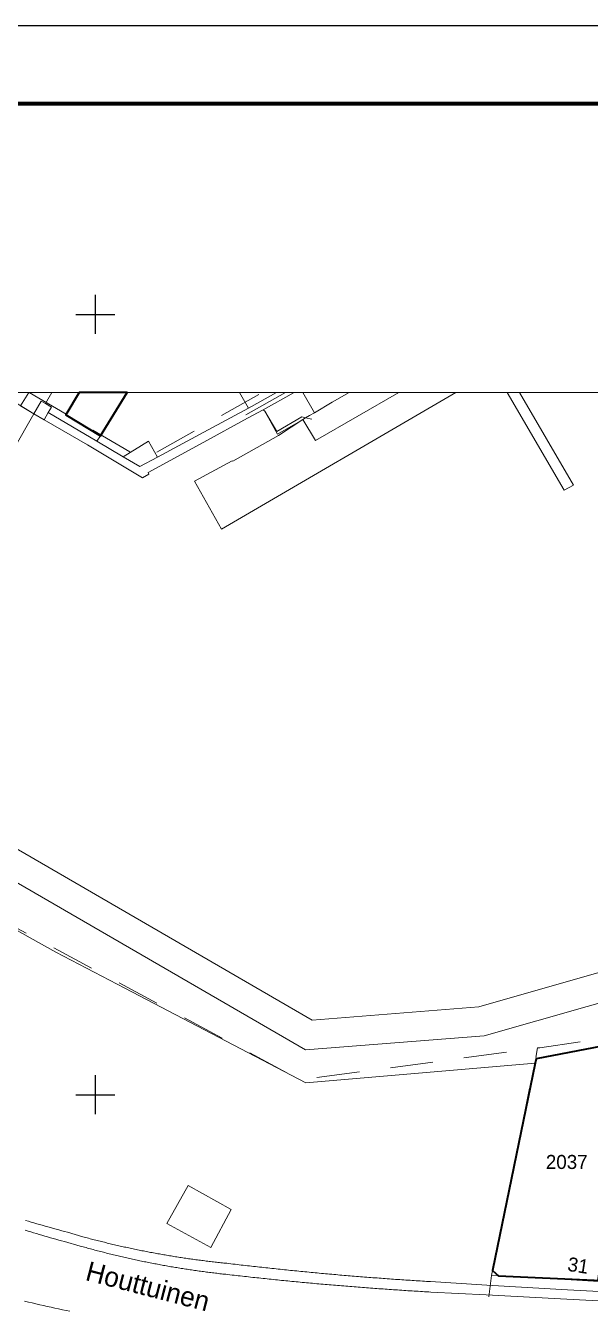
# Model space of a CAD drawing. Header units: metres. Extents: x 104718 to 105139, y 425172 to 425468.
# Drawn here: x 104945.5 to 104981.7, y 425386.1 to 425468.5 of the extents above; entities that cross this region are included whole.
import ezdxf
from ezdxf.enums import TextEntityAlignment as Align

# ---------------------------------------------------------------- set-up
doc = ezdxf.new("R2010")
doc.units = ezdxf.units.M
doc.header["$MEASUREMENT"] = 0
doc.linetypes.add('IE-TERREINAFSCHEIDING_KUNSTMATIG-SO', pattern=[10, 4, 4, -2])
doc.linetypes.add('KG-PERCEEL-SO', pattern=[19, 5.5, -4, 5.5, -4])
for name, color, linetype, lineweight in [('B-XX-AL-COORDINAATPUNT-G', 7, 'Continuous', 25), ('B-XX-AL-TEKENBLAD_DEELKADER-G', 7, 'Continuous', 18), ('B-XX-AL-TEKENBLAD_KADER-G', 7, 'Continuous', 70), ('B-XX-AL-TEKENBLAD_KADER_AFSNIJMARKERING-G', 7, 'Continuous', 25), ('B-XX-GK-KADEMUUR-G', 150, 'Continuous', 18), ('B-XX-IE-TERREINAFSCHEIDING_KUNSTMATIG_HEKWERK-G', 20, 'IE-TERREINAFSCHEIDING_KUNSTMATIG-SO', 18), ('B-XX-KG-GRENS_PERCEEL-G', 150, 'KG-PERCEEL-SO', 18), ('B-XX-KG-GRENS_PERCEEL-T', 150, 'KG-PERCEEL-SO', 18), ('B-XX-KW-KUNSTWERK_DEK-G', 170, 'Continuous', 18), ('B-XX-KW-KUNSTWERK_STEIGER-G', 170, 'Continuous', 18), ('B-XX-OG-BEBOUWING-G', 7, 'Continuous', 35), ('B-XX-OG-BEBOUWING_HUISNUMMER-T', 7, 'Continuous', 18), ('B-XX-OG-BEBOUWING_STRAATNAAM-T', 7, 'Continuous', 18), ('B-XX-OG-WATER_HAVEN-G', 170, 'Continuous', 18), ('B-XX-VH-GESLOTENVERHARDING-G', 10, 'Continuous', 18), ('B-XX-VH-GESLOTENVERHARDING_BETON-G', 10, 'Continuous', 18), ('B-XX-VH-ONVERHARD_ZAND-G', 210, 'Continuous', 18), ('B-XX-VH-OPENVERHARDING-G', 90, 'Continuous', 18), ('B-XX-VH-OPENVERHARDING_SIERBESTRATING-G', 90, 'Continuous', 18), ('B-XX-VH-OPENVERHARDING_STRAATBAKSTEEN-G', 90, 'Continuous', 18)]:
    doc.layers.add(name, color=color, linetype=linetype, lineweight=lineweight)

msp = doc.modelspace()

# ---------------------------------------------------------------- linework, layer by layer
at = {"layer": 'B-XX-AL-COORDINAATPUNT-G', "ltscale": 0.5, "flags": 128}
for points in [[(104950, 425448.75), (104950, 425451.25)], [(104948.75, 425450), (104951.25, 425450)], [(104950, 425398.75), (104950, 425401.25)], [(104948.75, 425400), (104951.25, 425400)]]:
    msp.add_lwpolyline(points, dxfattribs=at)
at = {"layer": 'B-XX-AL-TEKENBLAD_DEELKADER-G', "ltscale": 0.5}
msp.add_lwpolyline([(104728.5, 425176.5), (105041.5, 425176.5), (105041.5, 425463.5), (104728.5, 425463.5)], close=True, dxfattribs=at)
at = {"layer": 'B-XX-AL-TEKENBLAD_KADER-G', "ltscale": 0.5}
msp.add_lwpolyline([(104728.5, 425176.5), (105134, 425176.5), (105134, 425463.5), (104728.5, 425463.5)], close=True, dxfattribs=at)
at = {"layer": 'B-XX-AL-TEKENBLAD_KADER_AFSNIJMARKERING-G', "ltscale": 0.5}
msp.add_lwpolyline([(104718.5, 425171.5), (105139, 425171.5), (105139, 425468.5), (104718.5, 425468.5)], close=True, dxfattribs=at)
at = {"layer": 'B-XX-GK-KADEMUUR-G', "ltscale": 0.5}
for points in [[(104956.934, 425441.81), (104959.745, 425443.35), (104960.744, 425443.897), (104962.732, 425445), (104961.592, 425445), (104959.798, 425444), (104957.212, 425442.605), (104953.967, 425440.854), (104952.842, 425440.247), (104951.765, 425440.885), (104950.086, 425441.88), (104946.975, 425443.723), (104946.704, 425443.257), (104949.488, 425441.653), (104953.007, 425439.521), (104953.409, 425439.769), (104953.381, 425439.865)], [(104946.975, 425443.723), (104947.174, 425444.064), (104946.793, 425444.286), (104946.512, 425444.45), (104946.042, 425443.642), (104946.704, 425443.257)]]:
    msp.add_lwpolyline(points, close=True, dxfattribs=at)
at = {"layer": 'B-XX-IE-TERREINAFSCHEIDING_KUNSTMATIG_HEKWERK-G', "ltscale": 0.5, "flags": 128}
for points in [[(104946.793, 425444.286), (104947.21, 425445)], [(104959.625, 425443.57), (104962.187, 425445)], [(104960.846, 425443.794), (104961.629, 425442.51), (104963.217, 425443.433), (104963.468, 425443.375), (104964.524, 425443.132)]]:
    msp.add_lwpolyline(points, dxfattribs=at)
at = {"layer": 'B-XX-KG-GRENS_PERCEEL-G', "ltscale": 0.5, "flags": 128}
for points in [[(104945.747, 425445), (104953.082, 425440.68), (104960.676, 425445)], [(104919.418, 425432.296), (104920.036, 425433.195), (104935.29, 425423.997), (104932.218, 425418.819), (104940.197, 425413.222), (104963.12, 425400.959), (104978.335, 425403.002)], [(104978.335, 425403.002), (104978.469, 425403.02), (104984.704, 425403.905)], [(104975.384, 425388.426), (104978.335, 425403.002)], [(104974.605, 425382.347), (104975.384, 425388.426)], [(104975.384, 425388.426), (104982.287, 425388.036)]]:
    msp.add_lwpolyline(points, dxfattribs=at)
at = {"layer": 'B-XX-KW-KUNSTWERK_DEK-G', "ltscale": 0.5}
msp.add_lwpolyline([(104933.003, 425424.675), (104933.057, 425424.643), (104934.318, 425423.896), (104934.403, 425423.845), (104934.696, 425424.328), (104939.785, 425432.99), (104943.514, 425439.216), (104946.042, 425443.642), (104945.204, 425444.142), (104945.719, 425445), (104937.471, 425445), (104933.841, 425438.964), (104930.926, 425434.03), (104927.79, 425428.48), (104927.468, 425427.957), (104928.661, 425427.249), (104928.681, 425427.237), (104929.171, 425426.947), (104929.213, 425426.922), (104932.395, 425425.035), (104932.926, 425424.721)], close=True, dxfattribs=at)
at = {"layer": 'B-XX-KW-KUNSTWERK_STEIGER-G', "ltscale": 0.5}
msp.add_lwpolyline([(104963.294, 425443.273), (104961.732, 425442.25), (104958.797, 425440.594), (104958.755, 425440.619), (104956.353, 425439.31), (104958.08, 425436.244), (104973.088, 425445), (104976.372, 425445), (104980.032, 425438.739), (104980.623, 425439.07), (104977.181, 425445), (104987.871, 425445), (104989.145, 425442.795), (104989.732, 425443.12), (104988.67, 425445), (104969.442, 425445), (104964.104, 425441.917)], close=True, dxfattribs=at)
msp.add_lwpolyline([(104991.599, 425410.515), (104974.566, 425405.641), (104963.876, 425404.772), (104935.168, 425421.427), (104934.18, 425419.835), (104963.452, 425402.891), (104974.906, 425403.771), (104994.855, 425409.456)], dxfattribs=at)
at = {"layer": 'B-XX-OG-BEBOUWING-G', "ltscale": 0.5}
for points in [[(104948.956, 425445), (104948.097, 425443.568), (104950.311, 425442.215), (104952.037, 425445)], [(104984.595, 425403.52), (104978.241, 425402.297), (104978.183, 425402.018), (104975.446, 425388.732), (104975.829, 425388.401), (104981.965, 425388.126), (104982.222, 425388.107)]]:
    msp.add_lwpolyline(points, close=True, dxfattribs=at)
at = {"layer": 'B-XX-OG-WATER_HAVEN-G', "ltscale": 0.5}
for points in [[(105035, 425445), (104966.25, 425445), (104965.178, 425444.374), (104964.026, 425443.7), (104963.716, 425443.519), (104963.468, 425443.375), (104963.113, 425443.168), (104961.67, 425442.328), (104960.846, 425443.794), (104960.744, 425443.897), (104959.745, 425443.35), (104956.934, 425441.81), (104953.381, 425439.865), (104953.409, 425439.769), (104953.007, 425439.521), (104949.488, 425441.653), (104946.704, 425443.257), (104946.042, 425443.642), (104943.805, 425445)], [(104940.197, 425413.222), (104945.815, 425410.066), (104947.455, 425409.144), (104951.886, 425406.829), (104963.48, 425400.771), (104978.183, 425402.018), (104978.241, 425402.297), (104984.595, 425403.52)]]:
    msp.add_lwpolyline(points, dxfattribs=at)
at = {"layer": 'B-XX-VH-GESLOTENVERHARDING-G', "ltscale": 0.5}
msp.add_lwpolyline([(104933.003, 425424.675), (104933.057, 425424.643), (104934.318, 425423.896), (104934.403, 425423.845), (104934.696, 425424.328), (104939.785, 425432.99), (104943.514, 425439.216), (104946.042, 425443.642), (104945.204, 425444.142), (104945.719, 425445), (104945.02, 425445), (104938.715, 425434.36)], close=True, dxfattribs=at)
at = {"layer": 'B-XX-VH-GESLOTENVERHARDING_BETON-G', "ltscale": 0.5}
msp.add_lwpolyline([(104951.765, 425440.885), (104952.842, 425440.247), (104953.967, 425440.854), (104953.402, 425441.876)], close=True, dxfattribs=at)
at = {"layer": 'B-XX-VH-ONVERHARD_ZAND-G', "ltscale": 0.5}
msp.add_lwpolyline([(104958.704, 425392.651), (104955.936, 425394.195), (104954.569, 425391.747), (104957.384, 425390.217)], close=True, dxfattribs=at)
at = {"layer": 'B-XX-VH-OPENVERHARDING-G', "ltscale": 0.5}
for points in [[(104943.805, 425445), (104946.042, 425443.642), (104946.512, 425444.45), (104946.793, 425444.286), (104947.174, 425444.064), (104946.975, 425443.723), (104950.086, 425441.88), (104950.311, 425442.215), (104948.097, 425443.568), (104948.956, 425445)], [(104952.037, 425445), (104950.311, 425442.215), (104950.086, 425441.88), (104951.765, 425440.885), (104953.402, 425441.876), (104953.967, 425440.854), (104957.212, 425442.605), (104959.798, 425444), (104959.236, 425445)], [(104959.236, 425445), (104959.798, 425444), (104961.592, 425445)], [(104963.716, 425443.519), (104964.026, 425443.7), (104963.277, 425445), (104962.732, 425445), (104960.744, 425443.897), (104960.846, 425443.794), (104961.67, 425442.328), (104963.113, 425443.168), (104963.468, 425443.375)], [(104963.277, 425445), (104964.026, 425443.7), (104965.178, 425444.374), (104966.25, 425445)], [(104954.569, 425391.747), (104955.936, 425394.195), (104958.704, 425392.651), (104957.384, 425390.217)]]:
    msp.add_lwpolyline(points, close=True, dxfattribs=at)
for points in [[(104981.965, 425388.126), (104975.829, 425388.401), (104975.446, 425388.732), (104978.183, 425402.018), (104963.48, 425400.771), (104951.886, 425406.829), (104947.455, 425409.144), (104945.815, 425410.066), (104940.197, 425413.222)], [(104945.519, 425391.955), (104945.697, 425391.901), (104945.875, 425391.848), (104946.053, 425391.795), (104946.231, 425391.742), (104946.409, 425391.69), (104946.587, 425391.638), (104946.765, 425391.587), (104946.944, 425391.537), (104947.123, 425391.487), (104947.302, 425391.437), (104947.481, 425391.388), (104947.66, 425391.34), (104947.839, 425391.292), (104948.018, 425391.244), (104948.198, 425391.197), (104948.198, 425391.197), (104949.19, 425390.905), (104949.19, 425390.905), (104949.282, 425390.88), (104949.373, 425390.855), (104949.465, 425390.831), (104949.556, 425390.806), (104949.648, 425390.782), (104949.74, 425390.758), (104949.832, 425390.734), (104949.924, 425390.71), (104950.015, 425390.687), (104950.107, 425390.663), (104950.199, 425390.64), (104950.291, 425390.617), (104950.383, 425390.594), (104950.475, 425390.571), (104950.567, 425390.548), (104950.66, 425390.526), (104950.752, 425390.503), (104950.844, 425390.481), (104950.936, 425390.459), (104951.029, 425390.437), (104951.121, 425390.415), (104951.213, 425390.394), (104951.306, 425390.372), (104951.398, 425390.351), (104951.491, 425390.33), (104951.583, 425390.309), (104951.676, 425390.288), (104951.768, 425390.267), (104951.861, 425390.247), (104951.954, 425390.227), (104952.046, 425390.206), (104952.139, 425390.186), (104952.232, 425390.166), (104952.325, 425390.147), (104952.417, 425390.127), (104952.51, 425390.108), (104952.603, 425390.088), (104952.696, 425390.069), (104952.789, 425390.05), (104952.882, 425390.032), (104952.975, 425390.013), (104953.068, 425389.995), (104953.161, 425389.976), (104953.254, 425389.958), (104953.347, 425389.94), (104953.441, 425389.922), (104953.534, 425389.905), (104953.627, 425389.887), (104953.72, 425389.87), (104953.814, 425389.852), (104953.907, 425389.835), (104954, 425389.818), (104954.094, 425389.802), (104954.187, 425389.785), (104954.28, 425389.769), (104954.374, 425389.752), (104954.467, 425389.736), (104954.561, 425389.72), (104954.654, 425389.705), (104954.748, 425389.689), (104954.842, 425389.674), (104954.935, 425389.658), (104955.029, 425389.643), (104955.123, 425389.628), (104955.216, 425389.613), (104955.31, 425389.599), (104955.404, 425389.584), (104955.497, 425389.57), (104955.591, 425389.555), (104955.685, 425389.541), (104955.779, 425389.527), (104955.873, 425389.514), (104955.967, 425389.5), (104956.061, 425389.487), (104956.155, 425389.473), (104956.248, 425389.46), (104956.342, 425389.447), (104956.436, 425389.435), (104956.53, 425389.422), (104956.625, 425389.41), (104956.719, 425389.397), (104956.813, 425389.385), (104956.907, 425389.373), (104957.001, 425389.361), (104957.095, 425389.35), (104957.189, 425389.338), (104957.283, 425389.327), (104957.378, 425389.316), (104957.472, 425389.305), (104957.566, 425389.294), (104957.66, 425389.283), (104957.755, 425389.272), (104957.849, 425389.262), (104957.943, 425389.252), (104958.038, 425389.242), (104958.132, 425389.232), (104958.226, 425389.222), (104958.321, 425389.212), (104958.415, 425389.203), (104958.415, 425389.203), (104958.547, 425389.187), (104958.678, 425389.172), (104958.81, 425389.156), (104958.941, 425389.14), (104959.073, 425389.125), (104959.204, 425389.11), (104959.336, 425389.094), (104959.468, 425389.079), (104959.599, 425389.064), (104959.731, 425389.049), (104959.863, 425389.034), (104959.994, 425389.019), (104960.126, 425389.004), (104960.258, 425388.989), (104960.389, 425388.975), (104960.521, 425388.96), (104960.653, 425388.946), (104960.784, 425388.931), (104960.916, 425388.917), (104961.048, 425388.903), (104961.18, 425388.888), (104961.311, 425388.874), (104961.443, 425388.86), (104961.575, 425388.846), (104961.707, 425388.832), (104961.838, 425388.819), (104961.97, 425388.805), (104962.102, 425388.791), (104962.234, 425388.778), (104962.366, 425388.764), (104962.498, 425388.751), (104962.629, 425388.738), (104962.761, 425388.724), (104962.893, 425388.711), (104963.025, 425388.698), (104963.157, 425388.685), (104963.289, 425388.672), (104963.42, 425388.66), (104963.552, 425388.647), (104963.684, 425388.634), (104963.816, 425388.622), (104963.948, 425388.609), (104964.08, 425388.597), (104964.212, 425388.584), (104964.344, 425388.572), (104964.476, 425388.56), (104964.608, 425388.548), (104964.74, 425388.536), (104964.872, 425388.524), (104965.004, 425388.512), (104965.136, 425388.5), (104965.268, 425388.489), (104965.4, 425388.477), (104965.532, 425388.466), (104965.664, 425388.454), (104965.796, 425388.443), (104965.928, 425388.431), (104966.06, 425388.42), (104966.192, 425388.409), (104966.324, 425388.398), (104966.456, 425388.387), (104966.588, 425388.376), (104966.72, 425388.365), (104966.852, 425388.355), (104966.984, 425388.344), (104967.116, 425388.333), (104967.248, 425388.323), (104967.38, 425388.313), (104967.512, 425388.302), (104967.644, 425388.292), (104967.777, 425388.282), (104967.909, 425388.272), (104968.041, 425388.262), (104968.173, 425388.252), (104968.305, 425388.242), (104968.437, 425388.232), (104968.569, 425388.223), (104968.702, 425388.213), (104968.834, 425388.203), (104968.966, 425388.194), (104969.098, 425388.185), (104969.23, 425388.175), (104969.362, 425388.166), (104969.495, 425388.157), (104969.627, 425388.148), (104969.759, 425388.139), (104969.891, 425388.13), (104970.023, 425388.121), (104970.156, 425388.113), (104970.288, 425388.104), (104970.42, 425388.096), (104970.552, 425388.087), (104970.684, 425388.079), (104970.817, 425388.07), (104970.949, 425388.062), (104971.081, 425388.054), (104971.213, 425388.046), (104971.346, 425388.038), (104971.478, 425388.03), (104971.478, 425388.03), (104975.075, 425387.813), (104980.257, 425387.503), (104990.017, 425386.993)]]:
    msp.add_lwpolyline(points, dxfattribs=at)
at = {"layer": 'B-XX-VH-OPENVERHARDING_SIERBESTRATING-G', "ltscale": 0.5}
for points in [[(104989.961, 425386.39), (104980.207, 425386.9), (104975.036, 425387.178), (104971.487, 425387.362), (104971.354, 425387.37), (104971.221, 425387.377), (104971.088, 425387.385), (104970.955, 425387.393), (104970.822, 425387.401), (104970.689, 425387.409), (104970.556, 425387.417), (104970.424, 425387.425), (104970.291, 425387.434), (104970.158, 425387.442), (104970.025, 425387.45), (104969.892, 425387.459), (104969.759, 425387.467), (104969.626, 425387.476), (104969.493, 425387.485), (104969.36, 425387.494), (104969.227, 425387.503), (104969.095, 425387.511), (104968.962, 425387.521), (104968.829, 425387.53), (104968.696, 425387.539), (104968.563, 425387.548), (104968.43, 425387.558), (104968.298, 425387.567), (104968.165, 425387.576), (104968.032, 425387.586), (104967.899, 425387.596), (104967.766, 425387.605), (104967.633, 425387.615), (104967.501, 425387.625), (104967.368, 425387.635), (104967.235, 425387.645), (104967.102, 425387.655), (104966.969, 425387.666), (104966.837, 425387.676), (104966.704, 425387.686), (104966.571, 425387.697), (104966.438, 425387.707), (104966.306, 425387.718), (104966.173, 425387.729), (104966.04, 425387.739), (104965.907, 425387.75), (104965.775, 425387.761), (104965.642, 425387.772), (104965.509, 425387.783), (104965.377, 425387.794), (104965.244, 425387.806), (104965.111, 425387.817), (104964.979, 425387.828), (104964.846, 425387.84), (104964.713, 425387.851), (104964.581, 425387.863), (104964.448, 425387.875), (104964.315, 425387.886), (104964.183, 425387.898), (104964.05, 425387.91), (104963.917, 425387.922), (104963.785, 425387.934), (104963.652, 425387.946), (104963.52, 425387.959), (104963.387, 425387.971), (104963.254, 425387.983), (104963.122, 425387.996), (104962.989, 425388.008), (104962.857, 425388.021), (104962.724, 425388.034), (104962.592, 425388.047), (104962.459, 425388.059), (104962.326, 425388.072), (104962.194, 425388.085), (104962.061, 425388.099), (104961.929, 425388.112), (104961.796, 425388.125), (104961.664, 425388.138), (104961.531, 425388.152), (104961.399, 425388.165), (104961.266, 425388.179), (104961.134, 425388.192), (104961.001, 425388.206), (104960.869, 425388.22), (104960.737, 425388.234), (104960.604, 425388.248), (104960.472, 425388.262), (104960.339, 425388.276), (104960.207, 425388.29), (104960.074, 425388.304), (104959.942, 425388.319), (104959.81, 425388.333), (104959.677, 425388.348), (104959.545, 425388.362), (104959.413, 425388.377), (104959.28, 425388.392), (104959.148, 425388.406), (104959.016, 425388.421), (104958.883, 425388.436), (104958.751, 425388.451), (104958.619, 425388.467), (104958.486, 425388.482), (104958.354, 425388.497), (104958.354, 425388.497), (104958.258, 425388.507), (104958.163, 425388.518), (104958.067, 425388.528), (104957.972, 425388.539), (104957.876, 425388.55), (104957.781, 425388.561), (104957.686, 425388.572), (104957.59, 425388.584), (104957.495, 425388.596), (104957.399, 425388.607), (104957.304, 425388.619), (104957.209, 425388.631), (104957.113, 425388.644), (104957.018, 425388.656), (104956.923, 425388.669), (104956.827, 425388.681), (104956.732, 425388.694), (104956.637, 425388.707), (104956.542, 425388.721), (104956.447, 425388.734), (104956.352, 425388.748), (104956.256, 425388.761), (104956.161, 425388.775), (104956.066, 425388.789), (104955.971, 425388.804), (104955.876, 425388.818), (104955.781, 425388.833), (104955.686, 425388.847), (104955.591, 425388.862), (104955.496, 425388.877), (104955.401, 425388.893), (104955.307, 425388.908), (104955.212, 425388.924), (104955.117, 425388.939), (104955.022, 425388.955), (104954.927, 425388.971), (104954.833, 425388.987), (104954.738, 425389.004), (104954.643, 425389.02), (104954.549, 425389.037), (104954.454, 425389.054), (104954.36, 425389.071), (104954.265, 425389.088), (104954.17, 425389.106), (104954.076, 425389.123), (104953.981, 425389.141), (104953.887, 425389.159), (104953.793, 425389.177), (104953.698, 425389.195), (104953.604, 425389.213), (104953.51, 425389.232), (104953.415, 425389.25), (104953.321, 425389.269), (104953.227, 425389.288), (104953.133, 425389.307), (104953.039, 425389.327), (104952.944, 425389.346), (104952.85, 425389.366), (104952.756, 425389.386), (104952.662, 425389.406), (104952.568, 425389.426), (104952.474, 425389.446), (104952.381, 425389.467), (104952.287, 425389.487), (104952.193, 425389.508), (104952.099, 425389.529), (104952.005, 425389.55), (104951.912, 425389.571), (104951.818, 425389.593), (104951.724, 425389.614), (104951.631, 425389.636), (104951.537, 425389.658), (104951.444, 425389.68), (104951.35, 425389.702), (104951.257, 425389.725), (104951.163, 425389.747), (104951.07, 425389.77), (104950.976, 425389.793), (104950.883, 425389.816), (104950.79, 425389.839), (104950.697, 425389.863), (104950.604, 425389.886), (104950.51, 425389.91), (104950.417, 425389.934), (104950.324, 425389.958), (104950.231, 425389.982), (104950.138, 425390.006), (104950.045, 425390.031), (104949.952, 425390.055), (104949.86, 425390.08), (104949.767, 425390.105), (104949.674, 425390.13), (104949.581, 425390.156), (104949.489, 425390.181), (104949.396, 425390.207), (104949.303, 425390.233), (104949.211, 425390.259), (104949.118, 425390.285), (104949.026, 425390.311), (104949.026, 425390.311), (104948.007, 425390.596), (104948.007, 425390.596), (104947.827, 425390.645), (104947.647, 425390.694), (104947.467, 425390.744), (104947.288, 425390.795), (104947.108, 425390.846), (104946.929, 425390.897), (104946.75, 425390.949), (104946.571, 425391.001), (104946.392, 425391.054), (104946.213, 425391.107), (104946.034, 425391.161), (104945.856, 425391.215), (104945.677, 425391.269), (104945.499, 425391.325)], [(104945.46, 425386.779), (104945.701, 425386.721), (104945.942, 425386.663), (104946.184, 425386.606), (104946.426, 425386.55), (104946.667, 425386.494), (104946.909, 425386.44), (104947.152, 425386.386), (104947.394, 425386.333), (104947.637, 425386.281), (104947.879, 425386.229), (104948.122, 425386.179), (104948.365, 425386.129)]]:
    msp.add_lwpolyline(points, dxfattribs=at)
at = {"layer": 'B-XX-VH-OPENVERHARDING_STRAATBAKSTEEN-G', "ltscale": 0.5}
for points in [[(104945.499, 425391.325), (104945.677, 425391.269), (104945.856, 425391.215), (104946.034, 425391.161), (104946.213, 425391.107), (104946.392, 425391.054), (104946.571, 425391.001), (104946.75, 425390.949), (104946.929, 425390.897), (104947.108, 425390.846), (104947.288, 425390.795), (104947.467, 425390.744), (104947.647, 425390.694), (104947.827, 425390.645), (104948.007, 425390.596), (104948.007, 425390.596), (104949.026, 425390.311), (104949.026, 425390.311), (104949.118, 425390.285), (104949.211, 425390.259), (104949.303, 425390.233), (104949.396, 425390.207), (104949.489, 425390.181), (104949.581, 425390.156), (104949.674, 425390.13), (104949.767, 425390.105), (104949.86, 425390.08), (104949.952, 425390.055), (104950.045, 425390.031), (104950.138, 425390.006), (104950.231, 425389.982), (104950.324, 425389.958), (104950.417, 425389.934), (104950.51, 425389.91), (104950.604, 425389.886), (104950.697, 425389.863), (104950.79, 425389.839), (104950.883, 425389.816), (104950.976, 425389.793), (104951.07, 425389.77), (104951.163, 425389.747), (104951.257, 425389.725), (104951.35, 425389.702), (104951.444, 425389.68), (104951.537, 425389.658), (104951.631, 425389.636), (104951.724, 425389.614), (104951.818, 425389.593), (104951.912, 425389.571), (104952.005, 425389.55), (104952.099, 425389.529), (104952.193, 425389.508), (104952.287, 425389.487), (104952.381, 425389.467), (104952.474, 425389.446), (104952.568, 425389.426), (104952.662, 425389.406), (104952.756, 425389.386), (104952.85, 425389.366), (104952.944, 425389.346), (104953.039, 425389.327), (104953.133, 425389.307), (104953.227, 425389.288), (104953.321, 425389.269), (104953.415, 425389.25), (104953.51, 425389.232), (104953.604, 425389.213), (104953.698, 425389.195), (104953.793, 425389.177), (104953.887, 425389.159), (104953.981, 425389.141), (104954.076, 425389.123), (104954.17, 425389.106), (104954.265, 425389.088), (104954.36, 425389.071), (104954.454, 425389.054), (104954.549, 425389.037), (104954.643, 425389.02), (104954.738, 425389.004), (104954.833, 425388.987), (104954.927, 425388.971), (104955.022, 425388.955), (104955.117, 425388.939), (104955.212, 425388.924), (104955.307, 425388.908), (104955.401, 425388.893), (104955.496, 425388.877), (104955.591, 425388.862), (104955.686, 425388.847), (104955.781, 425388.833), (104955.876, 425388.818), (104955.971, 425388.804), (104956.066, 425388.789), (104956.161, 425388.775), (104956.256, 425388.761), (104956.352, 425388.748), (104956.447, 425388.734), (104956.542, 425388.721), (104956.637, 425388.707), (104956.732, 425388.694), (104956.827, 425388.681), (104956.923, 425388.669), (104957.018, 425388.656), (104957.113, 425388.644), (104957.209, 425388.631), (104957.304, 425388.619), (104957.399, 425388.607), (104957.495, 425388.596), (104957.59, 425388.584), (104957.686, 425388.572), (104957.781, 425388.561), (104957.876, 425388.55), (104957.972, 425388.539), (104958.067, 425388.528), (104958.163, 425388.518), (104958.258, 425388.507), (104958.354, 425388.497), (104958.354, 425388.497), (104958.486, 425388.482), (104958.619, 425388.467), (104958.751, 425388.451), (104958.883, 425388.436), (104959.016, 425388.421), (104959.148, 425388.406), (104959.28, 425388.392), (104959.413, 425388.377), (104959.545, 425388.362), (104959.677, 425388.348), (104959.81, 425388.333), (104959.942, 425388.319), (104960.074, 425388.304), (104960.207, 425388.29), (104960.339, 425388.276), (104960.472, 425388.262), (104960.604, 425388.248), (104960.737, 425388.234), (104960.869, 425388.22), (104961.001, 425388.206), (104961.134, 425388.192), (104961.266, 425388.179), (104961.399, 425388.165), (104961.531, 425388.152), (104961.664, 425388.138), (104961.796, 425388.125), (104961.929, 425388.112), (104962.061, 425388.099), (104962.194, 425388.085), (104962.326, 425388.072), (104962.459, 425388.059), (104962.592, 425388.047), (104962.724, 425388.034), (104962.857, 425388.021), (104962.989, 425388.008), (104963.122, 425387.996), (104963.254, 425387.983), (104963.387, 425387.971), (104963.52, 425387.959), (104963.652, 425387.946), (104963.785, 425387.934), (104963.917, 425387.922), (104964.05, 425387.91), (104964.183, 425387.898), (104964.315, 425387.886), (104964.448, 425387.875), (104964.581, 425387.863), (104964.713, 425387.851), (104964.846, 425387.84), (104964.979, 425387.828), (104965.111, 425387.817), (104965.244, 425387.806), (104965.377, 425387.794), (104965.509, 425387.783), (104965.642, 425387.772), (104965.775, 425387.761), (104965.907, 425387.75), (104966.04, 425387.739), (104966.173, 425387.729), (104966.306, 425387.718), (104966.438, 425387.707), (104966.571, 425387.697), (104966.704, 425387.686), (104966.837, 425387.676), (104966.969, 425387.666), (104967.102, 425387.655), (104967.235, 425387.645), (104967.368, 425387.635), (104967.501, 425387.625), (104967.633, 425387.615), (104967.766, 425387.605), (104967.899, 425387.596), (104968.032, 425387.586), (104968.165, 425387.576), (104968.298, 425387.567), (104968.43, 425387.558), (104968.563, 425387.548), (104968.696, 425387.539), (104968.829, 425387.53), (104968.962, 425387.521), (104969.095, 425387.511), (104969.227, 425387.503), (104969.36, 425387.494), (104969.493, 425387.485), (104969.626, 425387.476), (104969.759, 425387.467), (104969.892, 425387.459), (104970.025, 425387.45), (104970.158, 425387.442), (104970.291, 425387.434), (104970.424, 425387.425), (104970.556, 425387.417), (104970.689, 425387.409), (104970.822, 425387.401), (104970.955, 425387.393), (104971.088, 425387.385), (104971.221, 425387.377), (104971.354, 425387.37), (104971.487, 425387.362), (104971.487, 425387.362), (104975.036, 425387.178), (104980.207, 425386.9), (104989.961, 425386.39)], [(104990.017, 425386.993), (104980.257, 425387.503), (104975.075, 425387.813), (104971.478, 425388.03), (104971.346, 425388.038), (104971.213, 425388.046), (104971.081, 425388.054), (104970.949, 425388.062), (104970.817, 425388.07), (104970.684, 425388.079), (104970.552, 425388.087), (104970.42, 425388.096), (104970.288, 425388.104), (104970.156, 425388.113), (104970.023, 425388.121), (104969.891, 425388.13), (104969.759, 425388.139), (104969.627, 425388.148), (104969.495, 425388.157), (104969.362, 425388.166), (104969.23, 425388.175), (104969.098, 425388.185), (104968.966, 425388.194), (104968.834, 425388.203), (104968.702, 425388.213), (104968.569, 425388.223), (104968.437, 425388.232), (104968.305, 425388.242), (104968.173, 425388.252), (104968.041, 425388.262), (104967.909, 425388.272), (104967.777, 425388.282), (104967.644, 425388.292), (104967.512, 425388.302), (104967.38, 425388.313), (104967.248, 425388.323), (104967.116, 425388.333), (104966.984, 425388.344), (104966.852, 425388.355), (104966.72, 425388.365), (104966.588, 425388.376), (104966.456, 425388.387), (104966.324, 425388.398), (104966.192, 425388.409), (104966.06, 425388.42), (104965.928, 425388.431), (104965.796, 425388.443), (104965.664, 425388.454), (104965.532, 425388.466), (104965.4, 425388.477), (104965.268, 425388.489), (104965.136, 425388.5), (104965.004, 425388.512), (104964.872, 425388.524), (104964.74, 425388.536), (104964.608, 425388.548), (104964.476, 425388.56), (104964.344, 425388.572), (104964.212, 425388.584), (104964.08, 425388.597), (104963.948, 425388.609), (104963.816, 425388.622), (104963.684, 425388.634), (104963.552, 425388.647), (104963.42, 425388.66), (104963.289, 425388.672), (104963.157, 425388.685), (104963.025, 425388.698), (104962.893, 425388.711), (104962.761, 425388.724), (104962.629, 425388.738), (104962.498, 425388.751), (104962.366, 425388.764), (104962.234, 425388.778), (104962.102, 425388.791), (104961.97, 425388.805), (104961.838, 425388.819), (104961.707, 425388.832), (104961.575, 425388.846), (104961.443, 425388.86), (104961.311, 425388.874), (104961.18, 425388.888), (104961.048, 425388.903), (104960.916, 425388.917), (104960.784, 425388.931), (104960.653, 425388.946), (104960.521, 425388.96), (104960.389, 425388.975), (104960.258, 425388.989), (104960.126, 425389.004), (104959.994, 425389.019), (104959.863, 425389.034), (104959.731, 425389.049), (104959.599, 425389.064), (104959.468, 425389.079), (104959.336, 425389.094), (104959.204, 425389.11), (104959.073, 425389.125), (104958.941, 425389.14), (104958.81, 425389.156), (104958.678, 425389.172), (104958.547, 425389.187), (104958.415, 425389.203), (104958.415, 425389.203), (104958.321, 425389.212), (104958.226, 425389.222), (104958.132, 425389.232), (104958.038, 425389.242), (104957.943, 425389.252), (104957.849, 425389.262), (104957.755, 425389.272), (104957.66, 425389.283), (104957.566, 425389.294), (104957.472, 425389.305), (104957.378, 425389.316), (104957.283, 425389.327), (104957.189, 425389.338), (104957.095, 425389.35), (104957.001, 425389.361), (104956.907, 425389.373), (104956.813, 425389.385), (104956.719, 425389.397), (104956.625, 425389.41), (104956.53, 425389.422), (104956.436, 425389.435), (104956.342, 425389.447), (104956.248, 425389.46), (104956.155, 425389.473), (104956.061, 425389.487), (104955.967, 425389.5), (104955.873, 425389.514), (104955.779, 425389.527), (104955.685, 425389.541), (104955.591, 425389.555), (104955.497, 425389.57), (104955.404, 425389.584), (104955.31, 425389.599), (104955.216, 425389.613), (104955.123, 425389.628), (104955.029, 425389.643), (104954.935, 425389.658), (104954.842, 425389.674), (104954.748, 425389.689), (104954.654, 425389.705), (104954.561, 425389.72), (104954.467, 425389.736), (104954.374, 425389.752), (104954.28, 425389.769), (104954.187, 425389.785), (104954.094, 425389.802), (104954, 425389.818), (104953.907, 425389.835), (104953.814, 425389.852), (104953.72, 425389.87), (104953.627, 425389.887), (104953.534, 425389.905), (104953.441, 425389.922), (104953.347, 425389.94), (104953.254, 425389.958), (104953.161, 425389.976), (104953.068, 425389.995), (104952.975, 425390.013), (104952.882, 425390.032), (104952.789, 425390.05), (104952.696, 425390.069), (104952.603, 425390.088), (104952.51, 425390.108), (104952.417, 425390.127), (104952.325, 425390.147), (104952.232, 425390.166), (104952.139, 425390.186), (104952.046, 425390.206), (104951.954, 425390.227), (104951.861, 425390.247), (104951.768, 425390.267), (104951.676, 425390.288), (104951.583, 425390.309), (104951.491, 425390.33), (104951.398, 425390.351), (104951.306, 425390.372), (104951.213, 425390.394), (104951.121, 425390.415), (104951.029, 425390.437), (104950.936, 425390.459), (104950.844, 425390.481), (104950.752, 425390.503), (104950.66, 425390.526), (104950.567, 425390.548), (104950.475, 425390.571), (104950.383, 425390.594), (104950.291, 425390.617), (104950.199, 425390.64), (104950.107, 425390.663), (104950.015, 425390.687), (104949.924, 425390.71), (104949.832, 425390.734), (104949.74, 425390.758), (104949.648, 425390.782), (104949.556, 425390.806), (104949.465, 425390.831), (104949.373, 425390.855), (104949.282, 425390.88), (104949.19, 425390.905), (104949.19, 425390.905), (104948.198, 425391.197), (104948.198, 425391.197), (104948.018, 425391.244), (104947.839, 425391.292), (104947.66, 425391.34), (104947.481, 425391.388), (104947.302, 425391.437), (104947.123, 425391.487), (104946.944, 425391.537), (104946.765, 425391.587), (104946.587, 425391.638), (104946.409, 425391.69), (104946.231, 425391.742), (104946.053, 425391.795), (104945.875, 425391.848), (104945.697, 425391.901), (104945.519, 425391.955)], [(104948.365, 425386.129), (104948.122, 425386.179), (104947.879, 425386.229), (104947.637, 425386.281), (104947.394, 425386.333), (104947.152, 425386.386), (104946.909, 425386.44), (104946.667, 425386.494), (104946.426, 425386.55), (104946.184, 425386.606), (104945.942, 425386.663), (104945.701, 425386.721), (104945.46, 425386.779)]]:
    msp.add_lwpolyline(points, dxfattribs=at)

# ---------------------------------------------------------------- texts
at = {"layer": 'B-XX-KG-GRENS_PERCEEL-T'}
msp.add_text('2037', height=0.9, dxfattribs=at).set_placement((104980.2, 425395.697), align=Align.MIDDLE_CENTER)
at = {"layer": 'B-XX-OG-BEBOUWING_HUISNUMMER-T'}
msp.add_text('31', height=0.9, rotation=351.2, dxfattribs=at).set_placement((104980.936, 425389.069), align=Align.MIDDLE_CENTER)
at = {"layer": 'B-XX-OG-BEBOUWING_STRAATNAAM-T'}
msp.add_text('Houttuinen', height=1.25, rotation=345.5, dxfattribs=at).set_placement((104953.358, 425387.732), align=Align.MIDDLE_CENTER)

doc.saveas('drawing.dxf')
